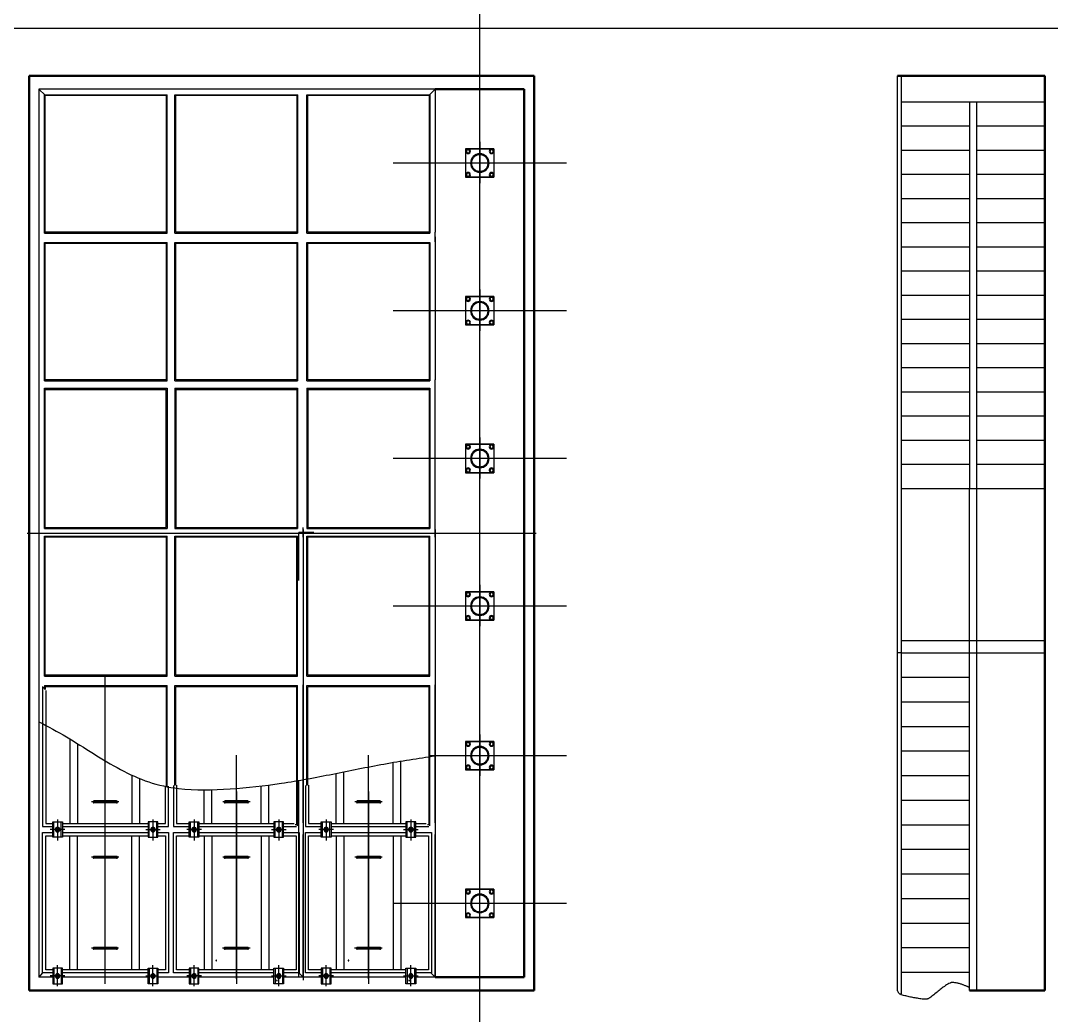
# Model space of a CAD drawing. Extents: x -170 to 1091, y -90 to 504.
# Drawn here: x 257.82 to 268.32, y 65.77 to 75.91 of the extents above; entities that cross this region are included whole.
import ezdxf

# ---------------------------------------------------------------- set-up
doc = ezdxf.new("R2010")
doc.units = 0
doc.header["$LTSCALE"] = 1000
for name, pattern in [('1 实线', [0]), ('2 虚线', [5.75, 4.5, -1.25]), ('4 点画线', [9, 6.25, -1.25, 0.25, -1.25]), ('5 双点画线', [10.5, 6.25, -1.25, 0.25, -1.25, 0.25, -1.25]), ('PF_CENTER', [400, 250, -50, 50, -50])]:
    doc.linetypes.add(name, pattern=pattern)
for name, color, linetype, lineweight in [('01 粗实线', 7, '1 实线', 50), ('02 细灰线', 253, '1 实线', 25), ('03 细红线', 6, '1 实线', 25), ('04 虚线', 54, '2 虚线', 25), ('05 点画线', 141, '4 点画线', 25), ('07 双点画线', 6, '5 双点画线', 25)]:
    doc.layers.add(name, color=color, linetype=linetype, lineweight=lineweight)
doc.layers.add('02', color=1, linetype='CONTINUOUS')
doc.layers.add('05', color=4, linetype='PF_CENTER')

msp = doc.modelspace()

# ---------------------------------------------------------------- linework, layer by layer
at = {"layer": '01 粗实线'}
for p, q in [((257.90879, 75.34735, 0), (263.05334, 75.34735, 0)), ((257.90879, 66.02735, 0), (257.90879, 75.34735, 0)), ((263.05334, 75.34735, 0), (263.05334, 66.02735, 0)), ((268.25632, 75.34735, 0), (266.75334, 75.34735, 0)), ((268.25632, 75.34735, 0), (268.25632, 66.02735, 0)), ((262.04636, 75.21274, 0), (262.95364, 75.21274, 0)), ((262.95364, 75.21274, 0), (262.95364, 66.16171, 0)), ((262.04636, 66.16171, 0), (262.95364, 66.16171, 0)), ((263.05334, 66.02735, 0), (257.90879, 66.02735, 0)), ((268.25632, 66.02735, 0), (267.48863, 66.02735, 0))]:
    msp.add_line(p, q, dxfattribs=at)
at = {"layer": '01 粗实线', "color": 3, "lineweight": 25}
for p, q in [((262.35543, 74.60435, 0), (262.35543, 74.31522, 0)), ((262.35543, 74.60435, 0), (262.35543, 74.31522, 0)), ((262.35543, 74.60435, 0), (262.64457, 74.60435, 0)), ((262.64457, 74.60435, 0), (262.35543, 74.60435, 0)), ((262.64457, 74.60435, 0), (262.64457, 74.31522, 0)), ((262.35543, 74.31522, 0), (262.64457, 74.31522, 0)), ((262.64457, 74.31522, 0), (262.35543, 74.31522, 0)), ((262.35543, 73.09887, 0), (262.35543, 72.80974, 0)), ((262.35543, 73.09887, 0), (262.35543, 72.80974, 0)), ((262.35543, 73.09887, 0), (262.64457, 73.09887, 0)), ((262.64457, 73.09887, 0), (262.35543, 73.09887, 0)), ((262.64457, 73.09887, 0), (262.64457, 72.80974, 0)), ((262.35543, 72.80974, 0), (262.64457, 72.80974, 0)), ((262.64457, 72.80974, 0), (262.35543, 72.80974, 0)), ((262.35543, 71.59339, 0), (262.35543, 71.30426, 0)), ((262.35543, 71.59339, 0), (262.35543, 71.30426, 0)), ((262.35543, 71.59339, 0), (262.64457, 71.59339, 0)), ((262.64457, 71.59339, 0), (262.35543, 71.59339, 0)), ((262.64457, 71.59339, 0), (262.64457, 71.30426, 0)), ((262.35543, 71.30426, 0), (262.64457, 71.30426, 0)), ((262.64457, 71.30426, 0), (262.35543, 71.30426, 0)), ((262.35543, 70.08874, 0), (262.35543, 69.7996, 0)), ((262.35543, 70.08874, 0), (262.35543, 69.7996, 0)), ((262.64457, 70.08874, 0), (262.35543, 70.08874, 0)), ((262.35543, 70.08874, 0), (262.64457, 70.08874, 0)), ((262.64457, 70.08874, 0), (262.64457, 69.7996, 0)), ((262.64457, 69.7996, 0), (262.35543, 69.7996, 0)), ((262.35543, 69.7996, 0), (262.64457, 69.7996, 0)), ((262.35543, 68.56449, 0), (262.35543, 68.27536, 0)), ((262.35543, 68.56449, 0), (262.35543, 68.27536, 0)), ((262.64457, 68.56449, 0), (262.35543, 68.56449, 0)), ((262.35543, 68.56449, 0), (262.64457, 68.56449, 0)), ((262.64457, 68.56449, 0), (262.64457, 68.27536, 0)), ((262.64457, 68.27536, 0), (262.35543, 68.27536, 0)), ((262.35543, 68.27536, 0), (262.64457, 68.27536, 0)), ((262.35543, 67.05902, 0), (262.35543, 66.76989, 0)), ((262.35543, 67.05902, 0), (262.35543, 66.76989, 0)), ((262.64457, 67.05902, 0), (262.35543, 67.05902, 0)), ((262.35543, 67.05902, 0), (262.64457, 67.05902, 0)), ((262.64457, 67.05902, 0), (262.64457, 66.76989, 0)), ((262.64457, 66.76989, 0), (262.35543, 66.76989, 0)), ((262.35543, 66.76989, 0), (262.64457, 66.76989, 0))]:
    msp.add_line(p, q, dxfattribs=at)
at = {"layer": '01 粗实线', "color": 253, "lineweight": 25}
for p, q in [((258.00683, 69.17443, 0), (258.00849, 69.17237, 0)), ((258.05219, 69.11816, 0), (258.07122, 69.09454, 0))]:
    msp.add_line(p, q, dxfattribs=at)
at = {"layer": '01 粗实线', "color": 9, "lineweight": 25, "elevation": 0}
for points in [[(262.40015, 74.57942), (262.39026, 74.56147), (262.37047, 74.56147), (262.36057, 74.57942), (262.37047, 74.59737), (262.39026, 74.59737)], [(262.59985, 74.57942), (262.60974, 74.56147), (262.62953, 74.56147), (262.63943, 74.57942), (262.62953, 74.59737), (262.60974, 74.59737)], [(262.40015, 74.34015), (262.39026, 74.35809), (262.37047, 74.35809), (262.36057, 74.34015), (262.37047, 74.3222), (262.39026, 74.3222)], [(262.59985, 74.34015), (262.60974, 74.35809), (262.62953, 74.35809), (262.63943, 74.34015), (262.62953, 74.3222), (262.60974, 74.3222)], [(262.40015, 73.07394), (262.39026, 73.056), (262.37047, 73.056), (262.36057, 73.07394), (262.37047, 73.09189), (262.39026, 73.09189)], [(262.59985, 73.07394), (262.60974, 73.056), (262.62953, 73.056), (262.63943, 73.07394), (262.62953, 73.09189), (262.60974, 73.09189)], [(262.40015, 72.83467), (262.39026, 72.85261), (262.37047, 72.85261), (262.36057, 72.83467), (262.37047, 72.81672), (262.39026, 72.81672)], [(262.59985, 72.83467), (262.60974, 72.85261), (262.62953, 72.85261), (262.63943, 72.83467), (262.62953, 72.81672), (262.60974, 72.81672)], [(262.40015, 71.56847), (262.39026, 71.55052), (262.37047, 71.55052), (262.36057, 71.56847), (262.37047, 71.58641), (262.39026, 71.58641)], [(262.59985, 71.56847), (262.60974, 71.55052), (262.62953, 71.55052), (262.63943, 71.56847), (262.62953, 71.58641), (262.60974, 71.58641)], [(262.40015, 71.32919), (262.39026, 71.34714), (262.37047, 71.34714), (262.36057, 71.32919), (262.37047, 71.31125), (262.39026, 71.31125)], [(262.59985, 71.32919), (262.60974, 71.34714), (262.62953, 71.34714), (262.63943, 71.32919), (262.62953, 71.31125), (262.60974, 71.31125)], [(262.40015, 70.06381), (262.39026, 70.04586), (262.37047, 70.04586), (262.36057, 70.06381), (262.37047, 70.08175), (262.39026, 70.08175)], [(262.59985, 70.06381), (262.60974, 70.04586), (262.62953, 70.04586), (262.63943, 70.06381), (262.62953, 70.08175), (262.60974, 70.08175)], [(262.40015, 69.82453), (262.39026, 69.84248), (262.37047, 69.84248), (262.36057, 69.82453), (262.37047, 69.80659), (262.39026, 69.80659)], [(262.59985, 69.82453), (262.60974, 69.84248), (262.62953, 69.84248), (262.63943, 69.82453), (262.62953, 69.80659), (262.60974, 69.80659)], [(262.40015, 68.53957), (262.39026, 68.52162), (262.37047, 68.52162), (262.36057, 68.53957), (262.37047, 68.55751), (262.39026, 68.55751)], [(262.59985, 68.53957), (262.60974, 68.52162), (262.62953, 68.52162), (262.63943, 68.53957), (262.62953, 68.55751), (262.60974, 68.55751)], [(262.40015, 68.30029), (262.39026, 68.31824), (262.37047, 68.31824), (262.36057, 68.30029), (262.37047, 68.28235), (262.39026, 68.28235)], [(262.59985, 68.30029), (262.60974, 68.31824), (262.62953, 68.31824), (262.63943, 68.30029), (262.62953, 68.28235), (262.60974, 68.28235)], [(262.40015, 67.03409), (262.39026, 67.01614), (262.37047, 67.01614), (262.36057, 67.03409), (262.37047, 67.05203), (262.39026, 67.05203)], [(262.59985, 67.03409), (262.60974, 67.01614), (262.62953, 67.01614), (262.63943, 67.03409), (262.62953, 67.05203), (262.60974, 67.05203)], [(262.40015, 66.79481), (262.39026, 66.81276), (262.37047, 66.81276), (262.36057, 66.79481), (262.37047, 66.77687), (262.39026, 66.77687)], [(262.59985, 66.79481), (262.60974, 66.81276), (262.62953, 66.81276), (262.63943, 66.79481), (262.62953, 66.77687), (262.60974, 66.77687)]]:
    msp.add_lwpolyline(points, close=True, dxfattribs=at)
at = {"layer": '01 粗实线', "color": 9, "lineweight": 25}
for centre, radius, start, end in [((262.38036, 74.57942, 0), 0.02393, 90, 270), ((262.38036, 74.57942, 0), 0.01734, 90, 270), ((262.38036, 74.57942, 0), 0.02393, 270, 90), ((262.38036, 74.57942, 0), 0.01734, 270, 90), ((262.61964, 74.57942, 0), 0.02393, 90, 270), ((262.61964, 74.57942, 0), 0.01734, 90, 270), ((262.61964, 74.57942, 0), 0.02393, 270, 90), ((262.61964, 74.57942, 0), 0.01734, 270, 90), ((262.38036, 74.34015, 0), 0.02393, 90, 270), ((262.38036, 74.34015, 0), 0.01734, 90, 270), ((262.38036, 74.34015, 0), 0.02393, 270, 90), ((262.38036, 74.34015, 0), 0.01734, 270, 90), ((262.61964, 74.34015, 0), 0.02393, 90, 270), ((262.61964, 74.34015, 0), 0.01734, 90, 270), ((262.61964, 74.34015, 0), 0.02393, 270, 90), ((262.61964, 74.34015, 0), 0.01734, 270, 90), ((262.38036, 73.07394, 0), 0.02393, 90, 270), ((262.38036, 73.07394, 0), 0.01734, 90, 270), ((262.38036, 73.07394, 0), 0.02393, 270, 90), ((262.38036, 73.07394, 0), 0.01734, 270, 90), ((262.61964, 73.07394, 0), 0.02393, 90, 270), ((262.61964, 73.07394, 0), 0.01734, 90, 270), ((262.61964, 73.07394, 0), 0.02393, 270, 90), ((262.61964, 73.07394, 0), 0.01734, 270, 90), ((262.38036, 72.83467, 0), 0.02393, 90, 270), ((262.38036, 72.83467, 0), 0.01734, 90, 270), ((262.38036, 72.83467, 0), 0.02393, 270, 90), ((262.38036, 72.83467, 0), 0.01734, 270, 90), ((262.61964, 72.83467, 0), 0.02393, 90, 270), ((262.61964, 72.83467, 0), 0.01734, 90, 270), ((262.61964, 72.83467, 0), 0.02393, 270, 90), ((262.61964, 72.83467, 0), 0.01734, 270, 90), ((262.38036, 71.56847, 0), 0.02393, 90, 270), ((262.38036, 71.56847, 0), 0.01734, 90, 270), ((262.38036, 71.56847, 0), 0.02393, 270, 90), ((262.38036, 71.56847, 0), 0.01734, 270, 90), ((262.61964, 71.56847, 0), 0.02393, 90, 270), ((262.61964, 71.56847, 0), 0.01734, 90, 270), ((262.61964, 71.56847, 0), 0.02393, 270, 90), ((262.61964, 71.56847, 0), 0.01734, 270, 90), ((262.38036, 71.32919, 0), 0.02393, 90, 270), ((262.38036, 71.32919, 0), 0.01734, 90, 270), ((262.38036, 71.32919, 0), 0.02393, 270, 90), ((262.38036, 71.32919, 0), 0.01734, 270, 90), ((262.61964, 71.32919, 0), 0.02393, 90, 270), ((262.61964, 71.32919, 0), 0.01734, 90, 270), ((262.61964, 71.32919, 0), 0.02393, 270, 90), ((262.61964, 71.32919, 0), 0.01734, 270, 90), ((262.38036, 70.06381, 0), 0.02393, 90, 270), ((262.38036, 70.06381, 0), 0.01734, 90, 270), ((262.38036, 70.06381, 0), 0.02393, 270, 90), ((262.38036, 70.06381, 0), 0.01734, 270, 90), ((262.61964, 70.06381, 0), 0.02393, 90, 270), ((262.61964, 70.06381, 0), 0.01734, 90, 270), ((262.61964, 70.06381, 0), 0.02393, 270, 90), ((262.61964, 70.06381, 0), 0.01734, 270, 90), ((262.38036, 69.82453, 0), 0.02393, 90, 270), ((262.38036, 69.82453, 0), 0.01734, 90, 270), ((262.38036, 69.82453, 0), 0.02393, 270, 90), ((262.38036, 69.82453, 0), 0.01734, 270, 90), ((262.61964, 69.82453, 0), 0.02393, 90, 270), ((262.61964, 69.82453, 0), 0.01734, 90, 270), ((262.61964, 69.82453, 0), 0.02393, 270, 90), ((262.61964, 69.82453, 0), 0.01734, 270, 90), ((262.38036, 68.53957, 0), 0.02393, 90, 270), ((262.38036, 68.53957, 0), 0.01734, 90, 270), ((262.38036, 68.53957, 0), 0.02393, 270, 90), ((262.38036, 68.53957, 0), 0.01734, 270, 90), ((262.61964, 68.53957, 0), 0.02393, 90, 270), ((262.61964, 68.53957, 0), 0.01734, 90, 270), ((262.61964, 68.53957, 0), 0.02393, 270, 90), ((262.61964, 68.53957, 0), 0.01734, 270, 90), ((262.38036, 68.30029, 0), 0.02393, 90, 270), ((262.38036, 68.30029, 0), 0.01734, 90, 270), ((262.38036, 68.30029, 0), 0.02393, 270, 90), ((262.38036, 68.30029, 0), 0.01734, 270, 90), ((262.61964, 68.30029, 0), 0.02393, 90, 270), ((262.61964, 68.30029, 0), 0.01734, 90, 270), ((262.61964, 68.30029, 0), 0.02393, 270, 90), ((262.61964, 68.30029, 0), 0.01734, 270, 90), ((262.38036, 67.03409, 0), 0.02393, 90, 270), ((262.38036, 67.03409, 0), 0.01734, 90, 270), ((262.38036, 67.03409, 0), 0.02393, 270, 90), ((262.38036, 67.03409, 0), 0.01734, 270, 90), ((262.61964, 67.03409, 0), 0.02393, 90, 270), ((262.61964, 67.03409, 0), 0.01734, 90, 270), ((262.61964, 67.03409, 0), 0.02393, 270, 90), ((262.61964, 67.03409, 0), 0.01734, 270, 90), ((262.38036, 66.79481, 0), 0.02393, 90, 270), ((262.38036, 66.79481, 0), 0.01734, 90, 270), ((262.38036, 66.79481, 0), 0.02393, 270, 90), ((262.38036, 66.79481, 0), 0.01734, 270, 90), ((262.61964, 66.79481, 0), 0.02393, 90, 270), ((262.61964, 66.79481, 0), 0.01734, 90, 270), ((262.61964, 66.79481, 0), 0.02393, 270, 90), ((262.61964, 66.79481, 0), 0.01734, 270, 90)]:
    msp.add_arc(centre, radius, start, end, dxfattribs=at)
at = {"layer": '01 粗实线', "color": 3, "lineweight": 25}
for centre, start, end in [((262.5, 74.45978, 0), 90, 270), ((262.5, 74.45978, 0), 270, 90), ((262.5, 72.95431, 0), 90, 270), ((262.5, 72.95431, 0), 270, 90), ((262.5, 71.44883, 0), 90, 270), ((262.5, 71.44883, 0), 270, 90), ((262.5, 69.94417, 0), 90, 270), ((262.5, 69.94417, 0), 270, 90), ((262.5, 68.41993, 0), 90, 270), ((262.5, 68.41993, 0), 270, 90), ((262.5, 66.91445, 0), 90, 270), ((262.5, 66.91445, 0), 270, 90)]:
    msp.add_arc(centre, 0.09472, start, end, dxfattribs=at)
at = {"layer": '01 粗实线', "lineweight": 25}
for centre, start, end in [((259.81603, 66.33346, 0), 90, 270), ((259.81603, 66.33346, 0), 270, 90), ((261.16199, 66.33346, 0), 90, 270), ((261.16199, 66.33346, 0), 270, 90), ((260.44973, 66.1784, 0), 90, 270), ((260.44973, 66.1784, 0), 270, 90), ((261.79569, 66.1784, 0), 90, 270), ((261.79569, 66.1784, 0), 270, 90), ((260.43395, 66.12982, 0), 90, 270), ((260.43395, 66.12982, 0), 270, 90), ((261.77991, 66.12982, 0), 90, 270), ((261.77991, 66.12982, 0), 270, 90)]:
    msp.add_arc(centre, 0.00353, start, end, dxfattribs=at)
at = {"layer": '01 粗实线', "color": 2, "lineweight": 25}
msp.add_open_spline([(267.48863, 66.05695, 0), (267.48695, 66.05774, 0), (267.4836, 66.05933, 0), (267.47863, 66.06177, 0), (267.47365, 66.06417, 0), (267.46865, 66.06651, 0), (267.46102, 66.06974, 0), (267.4508, 66.07378, 0), (267.43806, 66.07881, 0), (267.42531, 66.0837, 0), (267.4125, 66.08845, 0), (267.39903, 66.09348, 0), (267.38464, 66.09798, 0), (267.36925, 66.10138, 0), (267.35376, 66.10413, 0), (267.33817, 66.10637, 0), (267.32569, 66.10872, 0), (267.31605, 66.10969, 0), (267.30939, 66.10901, 0), (267.30285, 66.10755, 0), (267.29648, 66.10544, 0), (267.27583, 66.09669, 0), (267.24263, 66.07751, 0), (267.19929, 66.04521, 0), (267.15791, 66.01017, 0), (267.11586, 65.97606, 0), (267.08428, 65.95165, 0), (267.06163, 65.94026, 0), (267.05087, 65.93785, 0), (267.03985, 65.93694, 0), (267.02875, 65.93724, 0), (267.00539, 65.94009, 0), (266.96993, 65.94561, 0), (266.92226, 65.9534, 0), (266.87485, 65.96244, 0), (266.82834, 65.97476, 0), (266.79373, 65.98205, 0), (266.77358, 65.99267, 0), (266.76775, 66.00083, 0), (266.76305, 66.0098, 0), (266.75881, 66.01923, 0), (266.75514, 66.02505, 0), (266.75334, 66.0279, 0)], degree=3, knots=[0, 0, 0, 0, 0.005578262, 0.011104128, 0.016629105, 0.022151479, 0.02767276, 0.041462818, 0.055120002, 0.06877732, 0.082434284, 0.096090533, 0.111913495, 0.12760435, 0.143345369, 0.159108357, 0.174838908, 0.18146115, 0.188087013, 0.194799666, 0.201540054, 0.208195711, 0.262057426, 0.315925246, 0.370240999, 0.424624645, 0.478563876, 0.489400229, 0.500285889, 0.511383385, 0.522552568, 0.533526615, 0.581951449, 0.630207253, 0.678429636, 0.726619944, 0.774667684, 0.784076661, 0.793733073, 0.804063491, 0.814572485, 0.824677626, 0.824677626, 0.824677626, 0.824677626], dxfattribs=at)
at = {"layer": '02', "ltscale": 8}
msp.add_line((224, 75.83535, 0), (277.35, 75.83535, 0), dxfattribs=at)
at = {"layer": '02 细灰线', "color": 7}
for p, q in [((266.75334, 69.46756, 0), (266.75334, 75.34735, 0)), ((266.79073, 75.34735, 0), (266.79073, 69.46756, 0)), ((260.70041, 75.21274, 0), (258.00849, 75.21274, 0)), ((258.00849, 75.21274, 0), (258.00849, 66.98268, 0)), ((258.00849, 75.21274, 0), (258.07122, 75.15001, 0)), ((262.04636, 75.21274, 0), (259.35445, 75.21274, 0)), ((260.68472, 75.21274, 0), (260.63768, 75.21274, 0)), ((262.03068, 75.21274, 0), (261.98363, 75.21274, 0)), ((262.04636, 75.21274, 0), (261.98363, 75.15001, 0)), ((262.04636, 75.21274, 0), (262.04636, 73.75664, 0)), ((258.06495, 73.74487, 0), (258.06495, 75.15628, 0)), ((258.06495, 75.15628, 0), (259.31681, 75.15628, 0)), ((258.07122, 73.75664, 0), (258.07122, 75.15001, 0)), ((258.07122, 75.15001, 0), (259.31681, 75.15001, 0)), ((259.30505, 75.15001, 0), (259.30505, 73.75664, 0)), ((259.31681, 75.15001, 0), (259.30505, 75.15001, 0)), ((259.39209, 75.15628, 0), (260.64395, 75.15628, 0)), ((259.39209, 75.15001, 0), (260.63768, 75.15001, 0)), ((259.40385, 75.15001, 0), (259.39209, 75.15001, 0)), ((259.40385, 73.75664, 0), (259.40385, 75.15001, 0)), ((260.64395, 75.15628, 0), (260.63768, 75.15001, 0)), ((260.63768, 75.15001, 0), (260.63768, 73.75664, 0)), ((260.64395, 75.15628, 0), (260.64395, 73.74487, 0)), ((260.73804, 75.15628, 0), (261.98991, 75.15628, 0)), ((260.73804, 75.15001, 0), (261.98363, 75.15001, 0)), ((260.74981, 75.15001, 0), (260.73804, 75.15001, 0)), ((260.74981, 73.75664, 0), (260.74981, 75.15001, 0)), ((261.98363, 75.15001, 0), (261.98363, 73.75664, 0)), ((261.98991, 75.15628, 0), (261.98991, 73.74487, 0)), ((266.79073, 75.08536, 0), (268.25632, 75.08536, 0)), ((267.48863, 75.08536, 0), (267.48863, 71.1447, 0)), ((267.55842, 75.08536, 0), (267.55842, 71.1447, 0)), ((266.79073, 74.83907, 0), (267.48863, 74.83907, 0)), ((267.55842, 74.83907, 0), (268.25632, 74.83907, 0)), ((266.79073, 74.59278, 0), (267.48863, 74.59278, 0)), ((267.55842, 74.59278, 0), (268.25632, 74.59278, 0)), ((266.79073, 74.34649, 0), (267.48863, 74.34649, 0)), ((267.55842, 74.34649, 0), (268.25632, 74.34649, 0)), ((266.79073, 74.1002, 0), (267.48863, 74.1002, 0)), ((267.55842, 74.1002, 0), (268.25632, 74.1002, 0)), ((266.79073, 73.8539, 0), (267.48863, 73.8539, 0)), ((267.55842, 73.8539, 0), (268.25632, 73.8539, 0)), ((259.30505, 73.75664, 0), (258.07122, 73.75664, 0)), ((260.63768, 73.75664, 0), (259.40385, 73.75664, 0)), ((261.98363, 73.75664, 0), (260.74981, 73.75664, 0)), ((262.04636, 73.65784, 0), (262.04636, 73.75664, 0)), ((258.00849, 73.70724, 0), (258.00849, 66.16171, 0)), ((258.06495, 72.23937, 0), (258.06495, 73.65078, 0)), ((258.06495, 73.65078, 0), (258.07122, 73.64451, 0)), ((258.06495, 73.65078, 0), (259.31681, 73.65078, 0)), ((258.07122, 72.25113, 0), (258.07122, 73.64451, 0)), ((258.07122, 73.64451, 0), (259.31681, 73.64451, 0)), ((259.30505, 73.64451, 0), (259.30505, 72.25113, 0)), ((259.31681, 73.64451, 0), (259.30505, 73.64451, 0)), ((259.39209, 73.65078, 0), (260.64395, 73.65078, 0)), ((259.39209, 73.64451, 0), (260.63768, 73.64451, 0)), ((259.40385, 73.64451, 0), (259.39209, 73.64451, 0)), ((259.40385, 72.25113, 0), (259.40385, 73.64451, 0)), ((260.64395, 73.65078, 0), (260.63768, 73.64451, 0)), ((260.63768, 73.64451, 0), (260.63768, 72.25113, 0)), ((260.64395, 73.65078, 0), (260.64395, 72.23937, 0)), ((260.73804, 73.65078, 0), (261.98991, 73.65078, 0)), ((260.73804, 73.64451, 0), (261.98363, 73.64451, 0)), ((260.74981, 73.64451, 0), (260.73804, 73.64451, 0)), ((260.74981, 72.25113, 0), (260.74981, 73.64451, 0)), ((261.98991, 73.65078, 0), (261.98363, 73.64451, 0)), ((261.98363, 73.64451, 0), (261.98363, 72.25113, 0)), ((261.98991, 73.65078, 0), (261.98991, 72.23937, 0)), ((262.04636, 73.70724, 0), (262.04636, 72.25113, 0)), ((266.79073, 73.60761, 0), (267.48863, 73.60761, 0)), ((267.55842, 73.60761, 0), (268.25632, 73.60761, 0)), ((266.79073, 73.36132, 0), (267.48863, 73.36132, 0)), ((267.55842, 73.36132, 0), (268.25632, 73.36132, 0)), ((266.79073, 73.11503, 0), (267.48863, 73.11503, 0)), ((267.55842, 73.11503, 0), (268.25632, 73.11503, 0)), ((266.79073, 72.86874, 0), (267.48863, 72.86874, 0)), ((267.55842, 72.86874, 0), (268.25632, 72.86874, 0)), ((266.79073, 72.62245, 0), (267.48863, 72.62245, 0)), ((267.55842, 72.62245, 0), (268.25632, 72.62245, 0)), ((266.79073, 72.37616, 0), (267.48863, 72.37616, 0)), ((267.55842, 72.37616, 0), (268.25632, 72.37616, 0)), ((259.30505, 72.25113, 0), (258.07122, 72.25113, 0)), ((260.63768, 72.25113, 0), (259.40385, 72.25113, 0)), ((261.98363, 72.25113, 0), (260.74981, 72.25113, 0)), ((262.04636, 72.15233, 0), (262.04636, 72.25113, 0)), ((258.06495, 70.73387, 0), (258.06495, 72.16409, 0)), ((258.07122, 70.74563, 0), (258.07122, 72.15233, 0)), ((258.07122, 72.15233, 0), (259.30505, 72.15233, 0)), ((259.30505, 70.74563, 0), (259.30505, 72.15233, 0)), ((259.40385, 72.15233, 0), (260.63768, 72.15233, 0)), ((259.40385, 72.15233, 0), (259.40385, 70.74563, 0)), ((260.63768, 72.15233, 0), (260.63768, 70.74563, 0)), ((260.64395, 72.16409, 0), (260.64395, 72.15233, 0)), ((260.64395, 72.15233, 0), (260.64395, 70.73387, 0)), ((260.74981, 72.15233, 0), (260.74981, 70.74563, 0)), ((260.74981, 72.15233, 0), (261.98363, 72.15233, 0)), ((261.98363, 72.15233, 0), (261.98363, 70.74563, 0)), ((261.98991, 72.16409, 0), (261.98991, 72.15233, 0)), ((261.98991, 72.15233, 0), (261.98991, 70.73387, 0)), ((262.04636, 70.74563, 0), (262.04636, 72.15233, 0)), ((266.79073, 72.12987, 0), (267.48863, 72.12987, 0)), ((267.55842, 72.12987, 0), (268.25632, 72.12987, 0)), ((266.79073, 71.88357, 0), (267.48863, 71.88357, 0)), ((267.55842, 71.88357, 0), (268.25632, 71.88357, 0)), ((266.79073, 71.63728, 0), (267.48863, 71.63728, 0)), ((267.55842, 71.63728, 0), (268.25632, 71.63728, 0)), ((266.79073, 71.39099, 0), (267.48863, 71.39099, 0)), ((267.55842, 71.39099, 0), (268.25632, 71.39099, 0)), ((266.79073, 71.1447, 0), (268.25632, 71.1447, 0)), ((267.48863, 66.02735, 0), (267.48863, 71.1447, 0)), ((267.55842, 71.1447, 0), (267.55842, 66.02735, 0)), ((258.07122, 70.74563, 0), (259.30505, 70.74563, 0)), ((259.40385, 70.74563, 0), (260.63768, 70.74563, 0)), ((260.70041, 70.64683, 0), (260.70041, 70.74563, 0)), ((260.70041, 70.72681, 0), (260.70041, 69.12332, 0)), ((260.74981, 70.74563, 0), (261.98363, 70.74563, 0)), ((262.04636, 70.64683, 0), (262.04636, 70.74563, 0)), ((262.04636, 70.72681, 0), (262.04636, 69.12332, 0)), ((258.06495, 69.22918, 0), (258.06495, 70.65859, 0)), ((258.07122, 69.24094, 0), (258.07122, 70.64683, 0)), ((259.30505, 70.64683, 0), (258.07122, 70.64683, 0)), ((259.30505, 70.64683, 0), (259.30505, 69.24094, 0)), ((260.63768, 70.64683, 0), (259.40385, 70.64683, 0)), ((259.40385, 69.24094, 0), (259.40385, 70.64683, 0)), ((260.63768, 69.24094, 0), (260.63768, 70.64683, 0)), ((260.64395, 69.22918, 0), (260.64395, 70.65859, 0)), ((260.70041, 70.64683, 0), (260.70041, 69.14214, 0)), ((261.98363, 70.64683, 0), (260.74981, 70.64683, 0)), ((260.74981, 69.24094, 0), (260.74981, 70.64683, 0)), ((261.98363, 69.24094, 0), (261.98363, 70.64683, 0)), ((261.98991, 69.22918, 0), (261.98991, 70.65859, 0)), ((262.04636, 70.64683, 0), (262.04636, 69.14214, 0)), ((266.79073, 69.59468, 0), (268.25632, 69.59468, 0)), ((266.79073, 69.46756, 0), (266.75334, 69.46756, 0)), ((266.79073, 69.46756, 0), (268.25632, 69.46756, 0)), ((259.30505, 69.24094, 0), (258.07122, 69.24094, 0)), ((260.63768, 69.24094, 0), (259.40385, 69.24094, 0)), ((261.98363, 69.24094, 0), (260.74981, 69.24094, 0)), ((258.04692, 69.12413, 0), (258.04692, 68.46937, 0)), ((258.06495, 69.13508, 0), (258.06495, 69.10176, 0)), ((258.07122, 69.12332, 0), (258.07122, 69.09397, 0)), ((259.30505, 69.12332, 0), (258.07122, 69.12332, 0)), ((259.30505, 69.12332, 0), (259.30505, 68.10662, 0)), ((260.63768, 69.12332, 0), (259.40385, 69.12332, 0)), ((260.63768, 69.12332, 0), (259.40385, 69.12332, 0)), ((259.40385, 68.11868, 0), (259.40385, 69.12332, 0)), ((260.63768, 67.71662, 0), (260.63768, 69.12332, 0)), ((260.64395, 67.70485, 0), (260.64395, 69.13508, 0)), ((260.70041, 67.73544, 0), (260.70041, 69.14214, 0)), ((260.70041, 69.12332, 0), (260.70041, 67.71662, 0)), ((260.74981, 68.11868, 0), (260.74981, 69.12332, 0)), ((261.98363, 69.12332, 0), (260.74981, 69.12332, 0)), ((261.98363, 69.12332, 0), (260.74981, 69.12332, 0)), ((261.98363, 67.71662, 0), (261.98363, 69.12332, 0)), ((261.98991, 67.70485, 0), (261.98991, 69.13508, 0)), ((262.04636, 67.73544, 0), (262.04636, 69.14214, 0)), ((262.04636, 69.12332, 0), (262.04636, 67.71662, 0)), ((258.00849, 68.46937, 0), (258.00849, 67.71662, 0)), ((258.04692, 68.46937, 0), (258.04692, 67.69825, 0)), ((259.32936, 67.69825, 0), (259.32936, 68.10992, 0)), ((259.37921, 68.1167, 0), (259.37921, 67.69858, 0)), ((260.72516, 68.1167, 0), (260.72516, 67.69858, 0)), ((258.8009, 67.95891, 0), (258.5688, 67.95891, 0)), ((258.8009, 67.94009, 0), (258.5688, 67.94009, 0)), ((260.13681, 67.95891, 0), (259.90471, 67.95891, 0)), ((260.13681, 67.94009, 0), (259.90471, 67.94009, 0)), ((261.48277, 67.95891, 0), (261.25067, 67.95891, 0)), ((261.48277, 67.94009, 0), (261.25067, 67.94009, 0)), ((260.70041, 67.73544, 0), (260.70041, 66.13113, 0)), ((262.04636, 67.73544, 0), (262.04636, 66.16171, 0)), ((258.00849, 67.71662, 0), (258.00849, 66.96386, 0)), ((258.04692, 67.69825, 0), (258.1493, 67.69825, 0)), ((258.04692, 66.96386, 0), (258.04692, 67.63619, 0)), ((258.04692, 67.63619, 0), (258.1493, 67.63619, 0)), ((258.24809, 67.69825, 0), (259.1216, 67.69825, 0)), ((258.24809, 67.63619, 0), (259.1216, 67.63619, 0)), ((259.2204, 67.69825, 0), (259.32936, 67.69825, 0)), ((259.2204, 67.63619, 0), (259.32936, 67.63619, 0)), ((259.32936, 67.63619, 0), (259.32936, 66.96386, 0)), ((259.37921, 67.69858, 0), (259.53976, 67.69858, 0)), ((259.37921, 66.96386, 0), (259.37921, 67.63585, 0)), ((259.37921, 67.63585, 0), (259.53976, 67.63585, 0)), ((259.63856, 67.69858, 0), (260.40229, 67.69858, 0)), ((259.63856, 67.63585, 0), (260.40229, 67.63585, 0)), ((260.50109, 67.69858, 0), (260.63434, 67.69858, 0)), ((260.50109, 67.63585, 0), (260.66165, 67.63585, 0)), ((260.63768, 67.71662, 0), (260.61976, 67.71662, 0)), ((260.63768, 67.71662, 0), (260.61976, 67.71662, 0)), ((260.66165, 67.63585, 0), (260.66165, 66.96386, 0)), ((260.70041, 67.71662, 0), (260.70041, 67.61782, 0)), ((260.72516, 67.69858, 0), (260.88572, 67.69858, 0)), ((260.72516, 66.96386, 0), (260.72516, 67.63585, 0)), ((260.72516, 67.63585, 0), (260.88572, 67.63585, 0)), ((260.98452, 67.69858, 0), (261.74825, 67.69858, 0)), ((260.98452, 67.63585, 0), (261.74825, 67.63585, 0)), ((261.84705, 67.69858, 0), (261.9803, 67.69858, 0)), ((261.84705, 67.63585, 0), (262.00761, 67.63585, 0)), ((261.98363, 67.71662, 0), (261.96571, 67.71662, 0)), ((261.98363, 67.71662, 0), (261.96571, 67.71662, 0)), ((262.00761, 67.63585, 0), (262.00761, 66.96386, 0)), ((262.04636, 67.71662, 0), (262.04636, 67.61782, 0)), ((260.70041, 66.8784, 0), (260.70041, 67.61782, 0)), ((262.04636, 66.8784, 0), (262.04636, 67.61782, 0)), ((258.8009, 67.39434, 0), (258.5688, 67.39434, 0)), ((258.8009, 67.37553, 0), (258.5688, 67.37553, 0)), ((260.13681, 67.39434, 0), (259.90471, 67.39434, 0)), ((260.13681, 67.37553, 0), (259.90471, 67.37553, 0)), ((261.48277, 67.39434, 0), (261.25067, 67.39434, 0)), ((261.48277, 67.37553, 0), (261.25067, 67.37553, 0)), ((258.00849, 66.96386, 0), (258.00849, 66.16171, 0)), ((258.04692, 66.20674, 0), (258.04692, 66.96386, 0)), ((259.32936, 66.96386, 0), (259.32936, 66.20674, 0)), ((259.37921, 66.20641, 0), (259.37921, 66.96386, 0)), ((260.66165, 66.96386, 0), (260.66165, 66.20641, 0)), ((260.72516, 66.20641, 0), (260.72516, 66.96386, 0)), ((262.00761, 66.96386, 0), (262.00761, 66.20641, 0)), ((260.70041, 66.16171, 0), (260.70041, 66.8784, 0)), ((262.04636, 66.16171, 0), (262.04636, 66.8784, 0)), ((258.8009, 66.46673, 0), (258.5688, 66.46673, 0)), ((260.13681, 66.46673, 0), (259.90471, 66.46673, 0)), ((261.48277, 66.46673, 0), (261.25067, 66.46673, 0)), ((258.8009, 66.44792, 0), (258.5688, 66.44792, 0)), ((260.13681, 66.44792, 0), (259.90471, 66.44792, 0)), ((261.48277, 66.44792, 0), (261.25067, 66.44792, 0)), ((258.04692, 66.20674, 0), (258.00849, 66.16171, 0)), ((258.1493, 66.16171, 0), (258.00849, 66.16171, 0)), ((258.1493, 66.20674, 0), (258.04692, 66.20674, 0)), ((259.1216, 66.20674, 0), (258.24809, 66.20674, 0)), ((259.1216, 66.16171, 0), (258.24809, 66.16171, 0)), ((259.32936, 66.20674, 0), (259.2204, 66.20674, 0)), ((259.53976, 66.16171, 0), (259.2204, 66.16171, 0)), ((259.53976, 66.20641, 0), (259.37921, 66.20641, 0)), ((260.40229, 66.20641, 0), (259.63856, 66.20641, 0)), ((260.40229, 66.16171, 0), (259.63856, 66.16171, 0)), ((260.66165, 66.20641, 0), (260.50109, 66.20641, 0)), ((260.70041, 66.16171, 0), (260.50109, 66.16171, 0)), ((260.88572, 66.16171, 0), (260.56636, 66.16171, 0)), ((260.65571, 66.20641, 0), (260.70041, 66.16171, 0)), ((260.88572, 66.20641, 0), (260.72516, 66.20641, 0)), ((261.74825, 66.20641, 0), (260.98452, 66.20641, 0)), ((261.74825, 66.16171, 0), (260.98452, 66.16171, 0)), ((262.00761, 66.20641, 0), (261.84705, 66.20641, 0)), ((262.04636, 66.16171, 0), (261.84705, 66.16171, 0)), ((262.00167, 66.20641, 0), (262.04636, 66.16171, 0))]:
    msp.add_line(p, q, dxfattribs=at)
at = {"layer": '02 细灰线', "color": 7, "elevation": 0}
for points in [[(258.24809, 67.58881), (258.1493, 67.58881), (258.1493, 67.74563), (258.24809, 67.74563)], [(259.1216, 67.58881), (259.2204, 67.58881), (259.2204, 67.74563), (259.1216, 67.74563)], [(259.63856, 67.58881), (259.53976, 67.58881), (259.53976, 67.74563), (259.63856, 67.74563)], [(260.40229, 67.58881), (260.50109, 67.58881), (260.50109, 67.74563), (260.40229, 67.74563)], [(260.98452, 67.58881), (260.88572, 67.58881), (260.88572, 67.74563), (260.98452, 67.74563)], [(261.74825, 67.58881), (261.84705, 67.58881), (261.84705, 67.74563), (261.74825, 67.74563)], [(258.19869, 67.68774), (258.17988, 67.67748), (258.17988, 67.65696), (258.19869, 67.6467), (258.21751, 67.65696), (258.21751, 67.67748)], [(259.171, 67.68774), (259.18982, 67.67748), (259.18982, 67.65696), (259.171, 67.6467), (259.15218, 67.65696), (259.15218, 67.67748)], [(259.58916, 67.68774), (259.57035, 67.67748), (259.57035, 67.65696), (259.58916, 67.6467), (259.60798, 67.65696), (259.60798, 67.67748)], [(260.45169, 67.68774), (260.47051, 67.67748), (260.47051, 67.65696), (260.45169, 67.6467), (260.43287, 67.65696), (260.43287, 67.67748)], [(260.93512, 67.68774), (260.9163, 67.67748), (260.9163, 67.65696), (260.93512, 67.6467), (260.95394, 67.65696), (260.95394, 67.67748)], [(261.79765, 67.68774), (261.81647, 67.67748), (261.81647, 67.65696), (261.79765, 67.6467), (261.77883, 67.65696), (261.77883, 67.67748)], [(258.24809, 66.25345), (258.1493, 66.25345), (258.1493, 66.09663), (258.24809, 66.09663)], [(258.19869, 66.15452), (258.17988, 66.16478), (258.17988, 66.1853), (258.19869, 66.19556), (258.21751, 66.1853), (258.21751, 66.16478)], [(259.1216, 66.25345), (259.2204, 66.25345), (259.2204, 66.09663), (259.1216, 66.09663)], [(259.171, 66.15452), (259.18982, 66.16478), (259.18982, 66.1853), (259.171, 66.19556), (259.15218, 66.1853), (259.15218, 66.16478)], [(259.63856, 66.25345), (259.53976, 66.25345), (259.53976, 66.09663), (259.63856, 66.09663)], [(259.58916, 66.15452), (259.57035, 66.16478), (259.57035, 66.1853), (259.58916, 66.19556), (259.60798, 66.1853), (259.60798, 66.16478)], [(260.40229, 66.25345), (260.50109, 66.25345), (260.50109, 66.09663), (260.40229, 66.09663)], [(260.45169, 66.15452), (260.47051, 66.16478), (260.47051, 66.1853), (260.45169, 66.19556), (260.43287, 66.1853), (260.43287, 66.16478)], [(260.98452, 66.25345), (260.88572, 66.25345), (260.88572, 66.09663), (260.98452, 66.09663)], [(260.93512, 66.15452), (260.9163, 66.16478), (260.9163, 66.1853), (260.93512, 66.19556), (260.95394, 66.1853), (260.95394, 66.16478)], [(261.74825, 66.25345), (261.84705, 66.25345), (261.84705, 66.09663), (261.74825, 66.09663)], [(261.79765, 66.15452), (261.81647, 66.16478), (261.81647, 66.1853), (261.79765, 66.19556), (261.77883, 66.1853), (261.77883, 66.16478)]]:
    msp.add_lwpolyline(points, close=True, dxfattribs=at)
at = {"layer": '02 细灰线', "color": 7}
for centre, radius, start, end in [((258.5688, 67.9495, 0), 0.00941, 89.971692, 269.999987), ((258.8009, 67.9495, 0), 0.00941, 269.982951, 89.999947), ((258.8009, 67.9495, 0), 0.000000000765, 270, 90), ((258.8009, 67.9495, 0), 0.000000000765, 90, 270), ((259.90471, 67.9495, 0), 0.00941, 89.971692, 269.999987), ((260.13681, 67.9495, 0), 0.00941, 269.982951, 89.999947), ((260.13681, 67.9495, 0), 0.000000000765, 270, 90), ((260.13681, 67.9495, 0), 0.000000000765, 90, 270), ((261.25067, 67.9495, 0), 0.00941, 89.971692, 269.999987), ((261.48277, 67.9495, 0), 0.00941, 269.982951, 89.999947), ((261.48277, 67.9495, 0), 0.000000000765, 270, 90), ((261.48277, 67.9495, 0), 0.000000000765, 90, 270), ((258.19869, 67.66722, 0), 0.02352, 90, 270), ((258.19869, 67.66722, 0), 0.01804, 90, 270), ((258.19869, 67.66722, 0), 0.01255, 90, 270), ((258.19869, 67.66722, 0), 0.02352, 270, 90), ((258.19869, 67.66722, 0), 0.01804, 270, 90), ((258.19869, 67.66722, 0), 0.01255, 270, 90), ((259.171, 67.66722, 0), 0.02352, 90, 270), ((259.171, 67.66722, 0), 0.01804, 90, 270), ((259.171, 67.66722, 0), 0.01255, 90, 270), ((259.171, 67.66722, 0), 0.02352, 270, 90), ((259.171, 67.66722, 0), 0.01804, 270, 90), ((259.171, 67.66722, 0), 0.01255, 270, 90), ((259.58916, 67.66722, 0), 0.02352, 90, 270), ((259.58916, 67.66722, 0), 0.01804, 90, 270), ((259.58916, 67.66722, 0), 0.01255, 90, 270), ((259.58916, 67.66722, 0), 0.02352, 270, 90), ((259.58916, 67.66722, 0), 0.01804, 270, 90), ((259.58916, 67.66722, 0), 0.01255, 270, 90), ((260.45169, 67.66722, 0), 0.02352, 90, 270), ((260.45169, 67.66722, 0), 0.01804, 90, 270), ((260.45169, 67.66722, 0), 0.01255, 90, 270), ((260.45169, 67.66722, 0), 0.02352, 270, 90), ((260.45169, 67.66722, 0), 0.01804, 270, 90), ((260.45169, 67.66722, 0), 0.01255, 270, 90), ((260.93512, 67.66722, 0), 0.02352, 90, 270), ((260.93512, 67.66722, 0), 0.01804, 90, 270), ((260.93512, 67.66722, 0), 0.01255, 90, 270), ((260.93512, 67.66722, 0), 0.02352, 270, 90), ((260.93512, 67.66722, 0), 0.01804, 270, 90), ((260.93512, 67.66722, 0), 0.01255, 270, 90), ((261.79765, 67.66722, 0), 0.02352, 90, 270), ((261.79765, 67.66722, 0), 0.01804, 90, 270), ((261.79765, 67.66722, 0), 0.01255, 90, 270), ((261.79765, 67.66722, 0), 0.02352, 270, 90), ((261.79765, 67.66722, 0), 0.01804, 270, 90), ((261.79765, 67.66722, 0), 0.01255, 270, 90), ((258.5688, 67.38494, 0), 0.00941, 90, 270.028295), ((258.8009, 67.38494, 0), 0.00941, 270, 90.016995), ((258.8009, 67.38494, 0), 0.000000000765, 270, 90), ((258.8009, 67.38494, 0), 0.000000000765, 90, 270), ((259.90471, 67.38494, 0), 0.00941, 90, 270.028295), ((260.13681, 67.38494, 0), 0.00941, 270, 90.016995), ((260.13681, 67.38494, 0), 0.000000000765, 270, 90), ((260.13681, 67.38494, 0), 0.000000000765, 90, 270), ((261.25067, 67.38494, 0), 0.00941, 90, 270.028295), ((261.48277, 67.38494, 0), 0.00941, 270, 90.016995), ((261.48277, 67.38494, 0), 0.000000000765, 270, 90), ((261.48277, 67.38494, 0), 0.000000000765, 90, 270), ((258.5688, 66.45732, 0), 0.00941, 89.971692, 269.999987), ((258.8009, 66.45732, 0), 0.00941, 269.982951, 89.999947), ((259.90471, 66.45732, 0), 0.00941, 89.971692, 269.999987), ((260.13681, 66.45732, 0), 0.00941, 269.982951, 89.999947), ((261.25067, 66.45732, 0), 0.00941, 89.971692, 269.999987), ((261.48277, 66.45732, 0), 0.00941, 269.982951, 89.999947), ((258.8009, 66.45732, 0), 0.000000000765, 270, 90), ((258.8009, 66.45732, 0), 0.000000000765, 90, 270), ((260.13681, 66.45732, 0), 0.000000000765, 270, 90), ((260.13681, 66.45732, 0), 0.000000000765, 90, 270), ((261.48277, 66.45732, 0), 0.000000000765, 270, 90), ((261.48277, 66.45732, 0), 0.000000000765, 90, 270), ((258.19869, 66.17504, 0), 0.02352, 90, 270), ((258.19869, 66.17504, 0), 0.01804, 90, 270), ((258.19869, 66.17504, 0), 0.01255, 90, 270), ((258.19869, 66.17504, 0), 0.02352, 270, 90), ((258.19869, 66.17504, 0), 0.01804, 270, 90), ((258.19869, 66.17504, 0), 0.01255, 270, 90), ((259.171, 66.17504, 0), 0.02352, 90, 270), ((259.171, 66.17504, 0), 0.01804, 90, 270), ((259.171, 66.17504, 0), 0.01255, 90, 270), ((259.171, 66.17504, 0), 0.02352, 270, 90), ((259.171, 66.17504, 0), 0.01804, 270, 90), ((259.171, 66.17504, 0), 0.01255, 270, 90), ((259.58916, 66.17504, 0), 0.02352, 90, 270), ((259.58916, 66.17504, 0), 0.01804, 90, 270), ((259.58916, 66.17504, 0), 0.01255, 90, 270), ((259.58916, 66.17504, 0), 0.02352, 270, 90), ((259.58916, 66.17504, 0), 0.01804, 270, 90), ((259.58916, 66.17504, 0), 0.01255, 270, 90), ((260.45169, 66.17504, 0), 0.02352, 90, 270), ((260.45169, 66.17504, 0), 0.01804, 90, 270), ((260.45169, 66.17504, 0), 0.01255, 90, 270), ((260.45169, 66.17504, 0), 0.02352, 270, 90), ((260.45169, 66.17504, 0), 0.01804, 270, 90), ((260.45169, 66.17504, 0), 0.01255, 270, 90), ((260.93512, 66.17504, 0), 0.02352, 90, 270), ((260.93512, 66.17504, 0), 0.01804, 90, 270), ((260.93512, 66.17504, 0), 0.01255, 90, 270), ((260.93512, 66.17504, 0), 0.02352, 270, 90), ((260.93512, 66.17504, 0), 0.01804, 270, 90), ((260.93512, 66.17504, 0), 0.01255, 270, 90), ((261.79765, 66.17504, 0), 0.02352, 90, 270), ((261.79765, 66.17504, 0), 0.01804, 90, 270), ((261.79765, 66.17504, 0), 0.01255, 90, 270), ((261.79765, 66.17504, 0), 0.02352, 270, 90), ((261.79765, 66.17504, 0), 0.01804, 270, 90), ((261.79765, 66.17504, 0), 0.01255, 270, 90)]:
    msp.add_arc(centre, radius, start, end, dxfattribs=at)
at = {"layer": '02 细灰线'}
msp.add_open_spline([(258.00849, 68.76632, 0), (258.10288, 68.71635, 0), (258.29284, 68.61578, 0), (258.56232, 68.43998, 0), (258.83616, 68.27617, 0), (259.12222, 68.14111, 0), (259.50049, 68.06305, 0), (259.95704, 68.07384, 0), (260.48126, 68.13323, 0), (261.00242, 68.23129, 0), (261.52209, 68.34002, 0), (261.87197, 68.39335, 0), (262.04636, 68.41993, 0)], degree=3, knots=[0, 0, 0, 0, 0.32021522, 0.6445154, 0.96443145, 1.27783899, 1.58805414, 2.11325814, 2.63969071, 3.17076878, 3.70318082, 4.23228713, 4.23228713, 4.23228713, 4.23228713], dxfattribs=at)
at = {"layer": '03 细红线'}
for p, q in [((259.31681, 73.74487, 0), (259.31681, 75.15628, 0)), ((259.39209, 73.74487, 0), (259.39209, 75.15628, 0)), ((260.73804, 73.74487, 0), (260.73804, 75.15628, 0)), ((258.06495, 73.74487, 0), (259.31681, 73.74487, 0)), ((259.39209, 73.74487, 0), (260.64395, 73.74487, 0)), ((260.73804, 73.74487, 0), (261.98991, 73.74487, 0)), ((259.31681, 72.23937, 0), (259.31681, 73.65078, 0)), ((259.39209, 72.23937, 0), (259.39209, 73.65078, 0)), ((260.73804, 72.23937, 0), (260.73804, 73.65078, 0)), ((258.06495, 72.23937, 0), (259.31681, 72.23937, 0)), ((258.06495, 72.16409, 0), (259.31681, 72.16409, 0)), ((259.31681, 72.16409, 0), (259.31681, 70.73387, 0)), ((259.39209, 72.23937, 0), (260.64395, 72.23937, 0)), ((259.39209, 72.16409, 0), (260.64395, 72.16409, 0)), ((259.39209, 72.16409, 0), (259.39209, 70.73387, 0)), ((260.73804, 72.23937, 0), (261.98991, 72.23937, 0)), ((260.73804, 72.16409, 0), (260.73804, 70.73387, 0)), ((260.73804, 72.16409, 0), (261.98991, 72.16409, 0)), ((258.06495, 70.73387, 0), (259.31681, 70.73387, 0)), ((259.39209, 70.73387, 0), (260.64395, 70.73387, 0)), ((260.73804, 70.73387, 0), (261.98991, 70.73387, 0)), ((258.06495, 70.65859, 0), (259.31681, 70.65859, 0)), ((259.31681, 69.22918, 0), (259.31681, 70.65859, 0)), ((259.39209, 70.65859, 0), (260.64395, 70.65859, 0)), ((259.39209, 69.22918, 0), (259.39209, 70.65859, 0)), ((260.73804, 70.65859, 0), (261.98991, 70.65859, 0)), ((260.73804, 69.22918, 0), (260.73804, 70.65859, 0)), ((258.06495, 69.22918, 0), (259.31681, 69.22918, 0)), ((259.39209, 69.22918, 0), (260.64395, 69.22918, 0)), ((260.73804, 69.22918, 0), (261.98991, 69.22918, 0)), ((258.06495, 69.13508, 0), (259.31681, 69.13508, 0)), ((259.31681, 68.10822, 0), (259.31681, 69.13508, 0)), ((259.39209, 69.13508, 0), (260.64395, 69.13508, 0)), ((259.39209, 69.13508, 0), (260.64395, 69.13508, 0)), ((259.39209, 68.11751, 0), (259.39209, 69.13508, 0)), ((260.73804, 68.11751, 0), (260.73804, 69.13508, 0)), ((260.73804, 69.13508, 0), (261.98991, 69.13508, 0)), ((260.73804, 69.13508, 0), (261.98991, 69.13508, 0))]:
    msp.add_line(p, q, dxfattribs=at)
at = {"layer": '03 细红线', "color": 253}
for p, q in [((260.65767, 66.16171, 0), (260.63768, 66.16171, 0)), ((262.00363, 66.16171, 0), (261.98363, 66.16171, 0))]:
    msp.add_line(p, q, dxfattribs=at)
at = {"layer": '03 细红线'}
for centre, start, end in [((258.19869, 67.66722, 0), 180, 90), ((259.171, 67.66722, 0), 90, 0.000001), ((259.58916, 67.66722, 0), 180, 90), ((260.45169, 67.66722, 0), 90, 0.000001), ((260.93512, 67.66722, 0), 180, 90), ((261.79765, 67.66722, 0), 90, 0.000001), ((258.19869, 66.17504, 0), 270, 180.000002), ((259.171, 66.17504, 0), 0.000001, 270), ((259.58916, 66.17504, 0), 270, 180.000002), ((260.45169, 66.17504, 0), 0.000001, 270), ((260.93512, 66.17504, 0), 270, 180.000002), ((261.79765, 66.17504, 0), 0.000001, 270)]:
    msp.add_arc(centre, 0.01019, start, end, dxfattribs=at)
at = {"layer": '04 虚线'}
for p, q in [((260.65767, 70.20509, 0), (260.65767, 70.69623, 0)), ((258.07828, 69.08522, 0), (258.07828, 68.46937, 0)), ((258.32415, 68.59088, 0), (258.32415, 67.72961, 0)), ((258.07828, 68.46937, 0), (258.07828, 67.72961, 0)), ((258.40257, 68.54232, 0), (258.40257, 67.72961, 0)), ((261.69571, 67.72995, 0), (261.69571, 68.36637, 0)), ((261.11547, 67.72995, 0), (261.11547, 68.25547, 0)), ((261.6173, 67.72995, 0), (261.6173, 68.35257, 0)), ((258.9547, 68.2228, 0), (258.9547, 67.72961, 0)), ((259.03311, 68.18828, 0), (259.03311, 67.72961, 0)), ((260.65767, 66.16171, 0), (260.65767, 68.1703, 0)), ((261.03706, 67.72995, 0), (261.03706, 68.23998, 0)), ((259.29799, 67.72961, 0), (259.29799, 68.10565, 0)), ((259.41057, 68.12022, 0), (259.41057, 67.72995, 0)), ((259.6911, 67.72995, 0), (259.6911, 68.0745, 0)), ((259.76951, 67.72995, 0), (259.76951, 68.07476, 0)), ((260.27135, 67.72995, 0), (260.27135, 68.11074, 0)), ((260.34976, 67.72995, 0), (260.34976, 68.12077, 0)), ((260.75653, 68.12022, 0), (260.75653, 67.72995, 0)), ((258.07828, 67.72961, 0), (258.1493, 67.72961, 0)), ((258.16106, 67.58881, 0), (258.16106, 67.74563, 0)), ((258.23633, 67.58881, 0), (258.23633, 67.74563, 0)), ((258.24809, 67.72961, 0), (259.1216, 67.72961, 0)), ((259.13336, 67.58881, 0), (259.13336, 67.74563, 0)), ((259.20864, 67.58881, 0), (259.20864, 67.74563, 0)), ((259.2204, 67.72961, 0), (259.29799, 67.72961, 0)), ((259.41057, 67.72995, 0), (259.53976, 67.72995, 0)), ((259.55153, 67.58881, 0), (259.55153, 67.74563, 0)), ((259.6268, 67.58881, 0), (259.6268, 67.74563, 0)), ((259.63856, 67.72995, 0), (260.40229, 67.72995, 0)), ((260.41406, 67.58881, 0), (260.41406, 67.74563, 0)), ((260.48933, 67.58881, 0), (260.48933, 67.74563, 0)), ((260.50109, 67.72995, 0), (260.60898, 67.72995, 0)), ((260.75653, 67.72995, 0), (260.88572, 67.72995, 0)), ((260.89748, 67.58881, 0), (260.89748, 67.74563, 0)), ((260.97276, 67.58881, 0), (260.97276, 67.74563, 0)), ((260.98452, 67.72995, 0), (261.74825, 67.72995, 0)), ((261.76001, 67.58881, 0), (261.76001, 67.74563, 0)), ((261.83529, 67.58881, 0), (261.83529, 67.74563, 0)), ((261.84705, 67.72995, 0), (261.95493, 67.72995, 0)), ((258.07828, 66.96386, 0), (258.07828, 67.60482, 0)), ((258.07828, 67.60482, 0), (258.1493, 67.60482, 0)), ((258.24809, 67.60482, 0), (259.1216, 67.60482, 0)), ((258.32415, 66.23811, 0), (258.32415, 67.60482, 0)), ((258.40257, 66.23811, 0), (258.40257, 67.60482, 0)), ((258.9547, 66.23811, 0), (258.9547, 67.60482, 0)), ((259.03311, 66.23811, 0), (259.03311, 67.60482, 0)), ((259.2204, 67.60482, 0), (259.29799, 67.60482, 0)), ((259.29799, 67.60482, 0), (259.29799, 66.96386, 0)), ((259.41057, 66.88232, 0), (259.41057, 67.60449, 0)), ((259.41057, 67.60449, 0), (259.53976, 67.60449, 0)), ((259.63856, 67.60449, 0), (260.40229, 67.60449, 0)), ((259.6911, 67.60449, 0), (259.6911, 66.23777, 0)), ((259.76951, 67.60449, 0), (259.76951, 66.23777, 0)), ((260.27135, 67.60449, 0), (260.27135, 66.23777, 0)), ((260.34976, 67.60449, 0), (260.34976, 66.23777, 0)), ((260.50109, 67.60449, 0), (260.63028, 67.60449, 0)), ((260.63028, 67.60449, 0), (260.63028, 66.96386, 0)), ((260.75653, 66.88232, 0), (260.75653, 67.60449, 0)), ((260.75653, 67.60449, 0), (260.88572, 67.60449, 0)), ((260.98452, 67.60449, 0), (261.74825, 67.60449, 0)), ((261.03706, 67.60449, 0), (261.03706, 66.23777, 0)), ((261.11547, 67.60449, 0), (261.11547, 66.23777, 0)), ((261.6173, 67.60449, 0), (261.6173, 66.23777, 0)), ((261.69571, 67.60449, 0), (261.69571, 66.23777, 0)), ((261.84705, 67.60449, 0), (261.97624, 67.60449, 0)), ((261.97624, 67.60449, 0), (261.97624, 66.96386, 0)), ((258.07828, 66.23811, 0), (258.07828, 66.95994, 0)), ((259.29799, 66.95994, 0), (259.29799, 66.23811, 0)), ((260.63028, 66.96386, 0), (260.63028, 66.23777, 0)), ((261.97624, 66.96386, 0), (261.97624, 66.23777, 0)), ((259.41057, 66.23777, 0), (259.41057, 66.8784, 0)), ((260.75653, 66.23777, 0), (260.75653, 66.8784, 0)), ((258.1493, 66.23811, 0), (258.07828, 66.23811, 0)), ((258.16106, 66.25345, 0), (258.16106, 66.09663, 0)), ((258.23633, 66.25345, 0), (258.23633, 66.09663, 0)), ((259.1216, 66.23811, 0), (258.24809, 66.23811, 0)), ((259.13336, 66.25345, 0), (259.13336, 66.09663, 0)), ((259.20864, 66.25345, 0), (259.20864, 66.09663, 0)), ((259.29799, 66.23811, 0), (259.2204, 66.23811, 0)), ((259.53976, 66.23777, 0), (259.41057, 66.23777, 0)), ((259.55153, 66.25345, 0), (259.55153, 66.09663, 0)), ((259.6268, 66.25345, 0), (259.6268, 66.09663, 0)), ((260.40229, 66.23777, 0), (259.63856, 66.23777, 0)), ((260.41406, 66.25345, 0), (260.41406, 66.09663, 0)), ((260.48933, 66.25345, 0), (260.48933, 66.09663, 0)), ((260.63028, 66.23777, 0), (260.50109, 66.23777, 0)), ((260.88572, 66.23777, 0), (260.75653, 66.23777, 0)), ((260.89748, 66.25345, 0), (260.89748, 66.09663, 0)), ((260.97276, 66.25345, 0), (260.97276, 66.09663, 0)), ((261.74825, 66.23777, 0), (260.98452, 66.23777, 0)), ((261.76001, 66.25345, 0), (261.76001, 66.09663, 0)), ((261.83529, 66.25345, 0), (261.83529, 66.09663, 0)), ((261.97624, 66.23777, 0), (261.84705, 66.23777, 0))]:
    msp.add_line(p, q, dxfattribs=at)
for centre, start, end in [((262.5, 74.45978, 0), 90, 270), ((262.5, 74.45978, 0), 270, 90), ((262.5, 72.95431, 0), 90, 270), ((262.5, 72.95431, 0), 270, 90), ((262.5, 71.44883, 0), 90, 270), ((262.5, 71.44883, 0), 270, 90), ((262.5, 69.94417, 0), 90, 270), ((262.5, 69.94417, 0), 270, 90), ((262.5, 68.41993, 0), 90, 270), ((262.5, 68.41993, 0), 270, 90), ((262.5, 66.91445, 0), 90, 270), ((262.5, 66.91445, 0), 270, 90)]:
    msp.add_arc(centre, 0.08475, start, end, dxfattribs=at)
at = {"layer": '05', "ltscale": 8}
for p, q in [((262.5, 60.36854), (262.5, 82.69885)), ((257.88879, 70.68735, 0), (263.07334, 70.68735, 0))]:
    msp.add_line(p, q, dxfattribs=at)
at = {"layer": '05 点画线'}
for p, q in [((258.68147, 75.15628, 0), (258.68147, 75.15001, 0)), ((260.02076, 75.15001, 0), (260.02076, 75.15628, 0)), ((262.5, 74.67533, 0), (262.5, 74.25459, 0)), ((263.3816, 74.45978, 0), (261.6169, 74.45978, 0)), ((262.68858, 74.45978, 0), (262.30992, 74.45978, 0)), ((258.68147, 73.75664, 0), (258.68147, 73.74487, 0)), ((258.68147, 73.75664, 0), (258.68147, 73.74487, 0)), ((258.68147, 73.65078, 0), (258.68147, 73.64451, 0)), ((258.68147, 73.65078, 0), (258.68147, 73.64451, 0)), ((262.5, 73.16985, 0), (262.5, 72.74912, 0)), ((263.3816, 72.95431, 0), (261.6169, 72.95431, 0)), ((262.68858, 72.95431, 0), (262.30992, 72.95431, 0)), ((262.5, 71.66438, 0), (262.5, 71.24364, 0)), ((263.3816, 71.44883, 0), (261.6169, 71.44883, 0)), ((262.68858, 71.44883, 0), (262.30992, 71.44883, 0)), ((260.81, 70.69623, 0), (260.65767, 70.69623, 0)), ((262.5, 70.15972, 0), (262.5, 69.73898, 0)), ((263.3816, 69.94417, 0), (261.6169, 69.94417, 0)), ((262.68858, 69.94417, 0), (262.30992, 69.94417, 0)), ((258.68147, 69.22212, 0), (258.68147, 67.99081, 0)), ((262.5, 68.63548, 0), (262.5, 68.21474, 0)), ((258.68485, 66.09663, 0), (258.68485, 68.38745, 0)), ((260.02076, 67.52843, 0), (260.02076, 68.42618, 0)), ((261.36672, 67.52843, 0), (261.36672, 68.42618, 0)), ((263.3816, 68.41993, 0), (261.98363, 68.41993, 0)), ((262.68858, 68.41993, 0), (262.30992, 68.41993, 0)), ((260.02043, 68.0545, 0), (260.02043, 67.64977, 0)), ((261.36638, 68.0545, 0), (261.36638, 67.64977, 0)), ((258.82209, 67.9495, 0), (258.54331, 67.9495, 0)), ((258.5688, 67.94009, 0), (258.5688, 67.95891, 0)), ((258.8009, 67.94009, 0), (258.8009, 67.95891, 0)), ((260.15997, 67.9495, 0), (259.88108, 67.9495, 0)), ((259.90471, 67.94009, 0), (259.90471, 67.95891, 0)), ((260.13681, 67.94009, 0), (260.13681, 67.95891, 0)), ((261.50592, 67.9495, 0), (261.22704, 67.9495, 0)), ((261.25067, 67.94009, 0), (261.25067, 67.95891, 0)), ((261.48277, 67.94009, 0), (261.48277, 67.95891, 0)), ((258.19869, 67.77072, 0), (258.19869, 67.55662, 0)), ((259.171, 67.77072, 0), (259.171, 67.55662, 0)), ((259.58916, 67.77072, 0), (259.58916, 67.55662, 0)), ((260.02076, 67.80601, 0), (260.02076, 66.09663, 0)), ((260.45169, 67.77072, 0), (260.45169, 67.55662, 0)), ((260.93512, 67.77072, 0), (260.93512, 67.55662, 0)), ((261.36672, 67.80601, 0), (261.36672, 66.09663, 0)), ((261.79765, 67.77072, 0), (261.79765, 67.55662, 0)), ((258.27319, 67.66722, 0), (258.1242, 67.66722, 0)), ((258.68485, 66.1661, 0), (258.68485, 67.67617, 0)), ((259.09651, 67.66722, 0), (259.24549, 67.66722, 0)), ((259.66366, 67.66722, 0), (259.51467, 67.66722, 0)), ((260.02043, 66.14517, 0), (260.02043, 67.68466, 0)), ((260.3772, 67.66722, 0), (260.52618, 67.66722, 0)), ((261.00961, 67.66722, 0), (260.86063, 67.66722, 0)), ((261.36638, 66.14517, 0), (261.36638, 67.68466, 0)), ((261.72316, 67.66722, 0), (261.87214, 67.66722, 0)), ((258.82209, 67.38494, 0), (258.54331, 67.38494, 0)), ((258.5688, 67.39434, 0), (258.5688, 67.37553, 0)), ((258.8009, 67.39434, 0), (258.8009, 67.37553, 0)), ((260.15997, 67.38494, 0), (259.88108, 67.38494, 0)), ((259.90471, 67.39434, 0), (259.90471, 67.37553, 0)), ((260.13681, 67.39434, 0), (260.13681, 67.37553, 0)), ((261.50592, 67.38494, 0), (261.22704, 67.38494, 0)), ((261.25067, 67.39434, 0), (261.25067, 67.37553, 0)), ((261.48277, 67.39434, 0), (261.48277, 67.37553, 0)), ((263.3816, 66.91445, 0), (261.6169, 66.91445, 0)), ((262.68858, 66.91445, 0), (262.30992, 66.91445, 0)), ((258.5688, 66.44792, 0), (258.5688, 66.46673, 0)), ((258.8009, 66.44792, 0), (258.8009, 66.46673, 0)), ((259.90471, 66.44792, 0), (259.90471, 66.46673, 0)), ((260.13681, 66.44792, 0), (260.13681, 66.46673, 0)), ((261.25067, 66.44792, 0), (261.25067, 66.46673, 0)), ((261.48277, 66.44792, 0), (261.48277, 66.46673, 0)), ((258.82044, 66.45732, 0), (258.54414, 66.45732, 0)), ((260.15997, 66.45732, 0), (259.87777, 66.45732, 0)), ((261.50592, 66.45732, 0), (261.22373, 66.45732, 0)), ((258.19869, 66.07154, 0), (258.19869, 66.28564, 0)), ((259.171, 66.07154, 0), (259.171, 66.28564, 0)), ((259.58916, 66.07154, 0), (259.58916, 66.28564, 0)), ((260.45169, 66.07154, 0), (260.45169, 66.28564, 0)), ((260.93512, 66.07154, 0), (260.93512, 66.28564, 0)), ((261.79765, 66.07154, 0), (261.79765, 66.28564, 0)), ((258.1493, 66.17504, 0), (258.1242, 66.17504, 0)), ((258.27319, 66.17504, 0), (258.16106, 66.17504, 0)), ((259.09651, 66.17504, 0), (259.20864, 66.17504, 0)), ((259.66366, 66.17504, 0), (259.51467, 66.17504, 0)), ((260.3772, 66.17504, 0), (260.52618, 66.17504, 0)), ((261.00961, 66.17504, 0), (260.86063, 66.17504, 0)), ((261.72316, 66.17504, 0), (261.87214, 66.17504, 0))]:
    msp.add_line(p, q, dxfattribs=at)
at = {"layer": '07 双点画线', "color": 2}
for p, q in [((266.75334, 66.0279, 0), (266.75334, 69.46756, 0)), ((266.79073, 69.46756, 0), (266.79073, 65.99237, 0)), ((267.48863, 69.21695, 0), (266.79073, 69.21695, 0)), ((267.48863, 68.96635, 0), (266.79073, 68.96635, 0)), ((267.48863, 68.71575, 0), (266.79073, 68.71575, 0)), ((267.48863, 68.46514, 0), (266.79073, 68.46514, 0)), ((267.48863, 68.21454, 0), (266.79073, 68.21454, 0)), ((267.48863, 67.96393, 0), (266.79073, 67.96393, 0)), ((267.48863, 67.71333, 0), (266.79073, 67.71333, 0)), ((267.48863, 67.46272, 0), (266.79073, 67.46272, 0)), ((267.48863, 67.21212, 0), (266.79073, 67.21212, 0)), ((267.48863, 66.96152, 0), (266.79073, 66.96152, 0)), ((267.48863, 66.71091, 0), (266.79073, 66.71091, 0)), ((267.48863, 66.46031, 0), (266.79073, 66.46031, 0)), ((267.48863, 66.2097, 0), (266.79073, 66.2097, 0))]:
    msp.add_line(p, q, dxfattribs=at)

doc.saveas('drawing.dxf')
